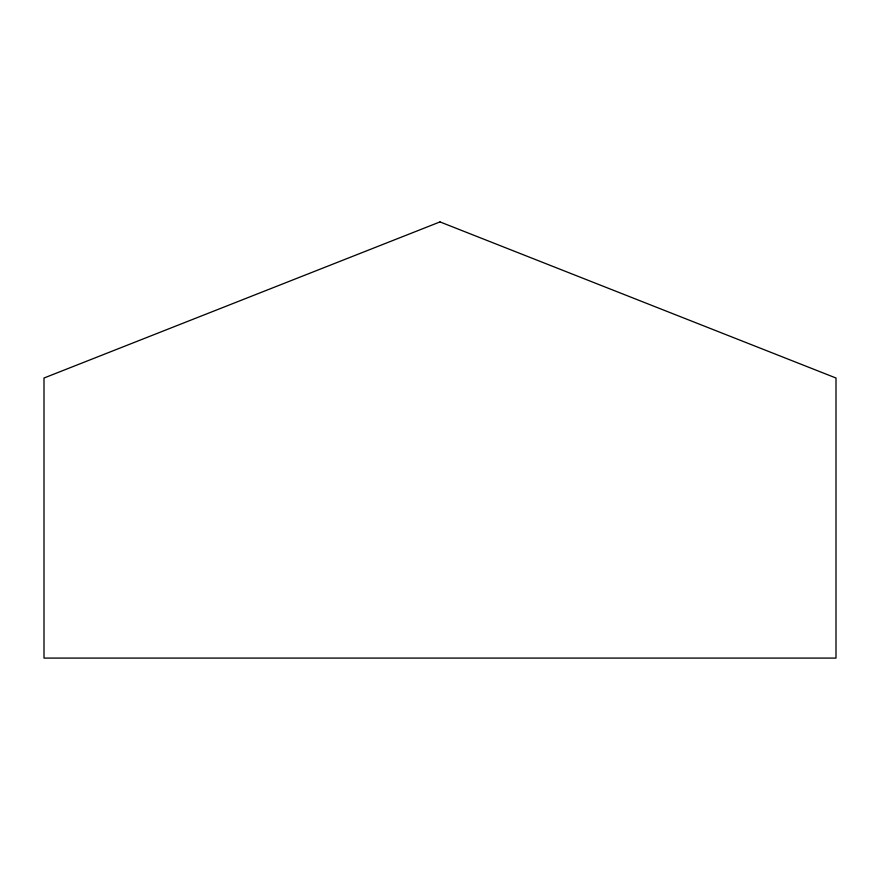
<?xml version="1.0" encoding="UTF-8"?>
<svg xmlns="http://www.w3.org/2000/svg" width="880" height="880" viewBox="0 0 880 880"><rect width="100%" height="100%" fill="white"/><g stroke="black" fill="none" stroke-linecap="round" stroke-linejoin="round"><path stroke-width="1.32" d="M440 221.914L44 378.015L44 658.086L836 658.086L836 378.015L440 221.914"/></g></svg>
